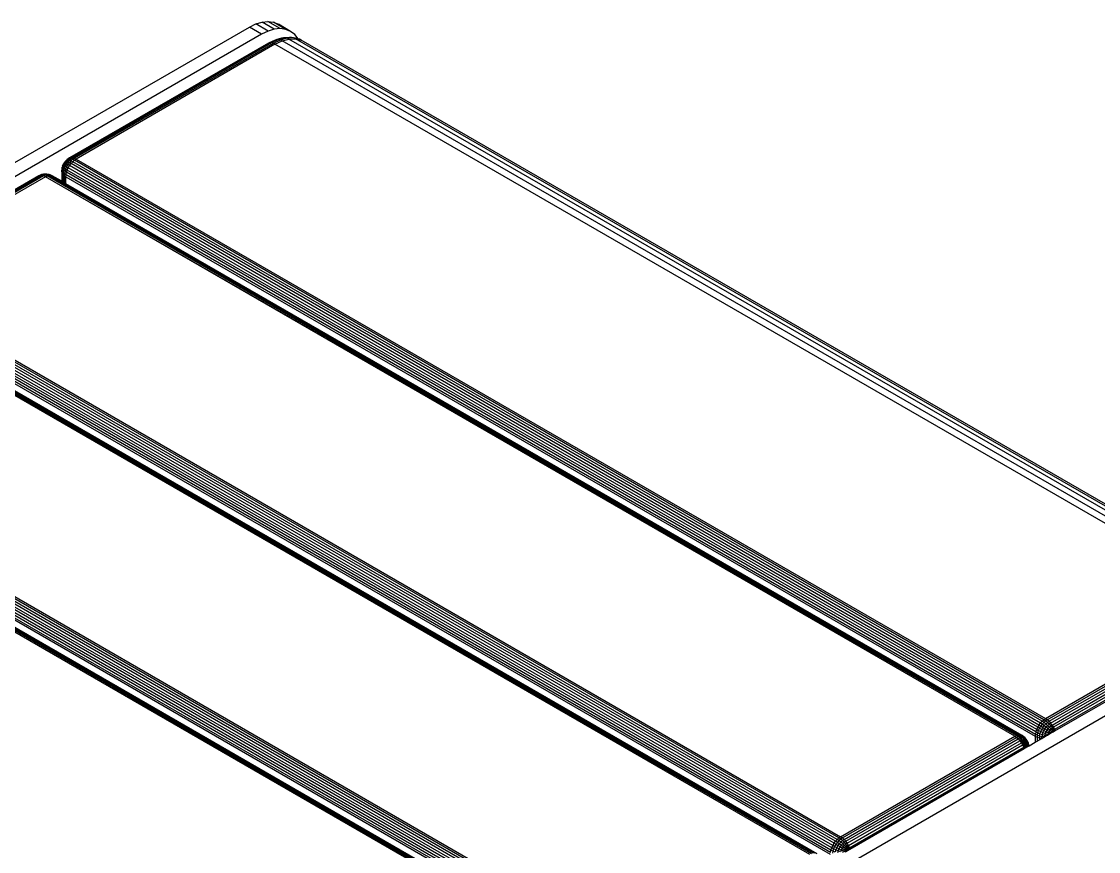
# Model space of a CAD drawing. Header units: millimetres. Extents: x 2144 to 4750, y 92 to 3343.
# Drawn here: x 3927.9 to 4299.5, y 2594.3 to 2880.8 of the extents above; entities that cross this region are included whole.
import ezdxf

# ---------------------------------------------------------------- set-up
doc = ezdxf.new("R2010")
doc.units = ezdxf.units.MM

msp = doc.modelspace()

# ---------------------------------------------------------------- linework, layer by layer
for p, q in [((4006.55, 2878.83), (4008.76, 2879.91)), ((4008.76, 2879.91), (4010.92, 2880.56)), ((4013, 2877.46), (4008.76, 2879.91)), ((4010.92, 2880.56), (4012.97, 2880.76)), ((4015.16, 2878.11), (4010.92, 2880.56)), ((4012.97, 2880.76), (4014.86, 2880.51)), ((4017.21, 2878.31), (4012.97, 2880.76)), ((4014.86, 2880.51), (4016.55, 2879.82)), ((4019.1, 2878.06), (4014.86, 2880.51)), ((4020.79, 2877.37), (4016.55, 2879.82)), ((3716.63, 2711.45), (4006.55, 2878.83)), ((4010.79, 2876.38), (3720.87, 2709)), ((4010.79, 2876.38), (4006.55, 2878.83)), ((4013, 2877.46), (4010.79, 2876.38)), ((4015.16, 2878.11), (4013, 2877.46)), ((4017.21, 2878.31), (4015.16, 2878.11)), ((4019.1, 2878.06), (4017.21, 2878.31)), ((4020.79, 2877.37), (4019.1, 2878.06)), ((4022.23, 2876.26), (4020.79, 2877.37)), ((4023.39, 2874.74), (4022.23, 2876.26)), ((4013.11, 2873.27), (3944.52, 2833.67)), ((4013.62, 2873.39), (3945.03, 2833.79)), ((4014.18, 2873.36), (3945.59, 2833.76)), ((4014.77, 2873.2), (3946.18, 2833.6)), ((4015.38, 2872.91), (3946.8, 2833.31)), ((4015.42, 2874.37), (4013.11, 2873.27)), ((4013.62, 2873.39), (4013.11, 2873.27)), ((4015.99, 2874.52), (4013.62, 2873.39)), ((4014.18, 2873.36), (4013.62, 2873.39)), ((4016.59, 2874.52), (4014.18, 2873.36)), ((4014.77, 2873.2), (4014.18, 2873.36)), ((4017.22, 2874.37), (4014.77, 2873.2)), ((4015.38, 2872.91), (4014.77, 2873.2)), ((4015.38, 2872.91), (4017.84, 2874.08)), ((4349.85, 2679.81), (4015.38, 2872.91)), ((4015.99, 2874.52), (4015.42, 2874.37)), ((4017.67, 2874.97), (4015.99, 2874.52)), ((4016.59, 2874.52), (4015.99, 2874.52)), ((4018.94, 2875.14), (4016.59, 2874.52)), ((4017.22, 2874.37), (4016.59, 2874.52)), ((4019.59, 2875.01), (4017.22, 2874.37)), ((4017.84, 2874.08), (4017.22, 2874.37)), ((4018.29, 2875.13), (4017.67, 2874.97)), ((4017.84, 2874.08), (4020.22, 2874.72)), ((4352.3, 2680.98), (4017.84, 2874.08)), ((4018.94, 2875.14), (4018.29, 2875.13)), ((4020.45, 2875.22), (4018.94, 2875.14)), ((4019.59, 2875.01), (4018.94, 2875.14)), ((4021.82, 2875.09), (4019.59, 2875.01)), ((4020.22, 2874.72), (4019.59, 2875.01)), ((4020.22, 2874.72), (4022.46, 2874.81)), ((4354.68, 2681.62), (4020.22, 2874.72)), ((4021.14, 2875.23), (4020.45, 2875.22)), ((4021.82, 2875.09), (4021.14, 2875.23)), ((4022.46, 2874.81), (4021.82, 2875.09)), ((4023.39, 2874.74), (4021.82, 2875.09)), ((4022.46, 2874.81), (4024.48, 2874.34)), ((4356.92, 2681.7), (4022.46, 2874.81)), ((4023.83, 2874.63), (4023.39, 2874.74)), ((4024.48, 2874.34), (4023.83, 2874.63)), ((4358.94, 2681.24), (4024.48, 2874.34)), ((3942.35, 2831.47), (3942.12, 2830.97)), ((3942.63, 2831.96), (3942.35, 2831.47)), ((3942.35, 2831.47), (3942.45, 2831.35)), ((3942.78, 2831.93), (3942.45, 2831.35)), ((3942.95, 2832.41), (3942.63, 2831.96)), ((3942.78, 2831.93), (3942.63, 2831.96)), ((3943.06, 2831.82), (3942.68, 2831.17)), ((3943.17, 2832.47), (3942.78, 2831.93)), ((3943.06, 2831.82), (3942.78, 2831.93)), ((3943.31, 2832.81), (3942.95, 2832.41)), ((3943.17, 2832.47), (3942.95, 2832.41)), ((3943.45, 2831.63), (3943.04, 2830.92)), ((3943.5, 2832.43), (3943.06, 2831.82)), ((3943.45, 2831.63), (3943.06, 2831.82)), ((3943.6, 2832.95), (3943.17, 2832.47)), ((3943.5, 2832.43), (3943.17, 2832.47)), ((3943.69, 2833.15), (3943.31, 2832.81)), ((3943.31, 2832.81), (3943.6, 2832.95)), ((3943.93, 2832.29), (3943.45, 2831.63)), ((3943.94, 2831.37), (3943.45, 2831.63)), ((3943.98, 2832.97), (3943.5, 2832.43)), ((3943.93, 2832.29), (3943.5, 2832.43)), ((3943.94, 2831.37), (3943.51, 2830.63)), ((3944.05, 2833.35), (3943.6, 2832.95)), ((3943.6, 2832.95), (3943.98, 2832.97)), ((3944.09, 2833.42), (3943.69, 2833.15)), ((3944.05, 2833.35), (3943.69, 2833.15)), ((3944.45, 2832.88), (3943.93, 2832.29)), ((3944.44, 2832.06), (3943.93, 2832.29)), ((3944.44, 2832.06), (3943.94, 2831.37)), ((3944.52, 2831.04), (3943.94, 2831.37)), ((3944.5, 2833.42), (3943.98, 2832.97)), ((3943.98, 2832.97), (3944.45, 2832.88)), ((3944.52, 2833.67), (3944.05, 2833.35)), ((3944.5, 2833.42), (3944.05, 2833.35)), ((3944.09, 2833.42), (3944.52, 2833.67)), ((3944.99, 2832.67), (3944.44, 2832.06)), ((3945.03, 2831.74), (3944.44, 2832.06)), ((3945.01, 2833.37), (3944.45, 2832.88)), ((3944.45, 2832.88), (3944.99, 2832.67)), ((3945.03, 2833.79), (3944.5, 2833.42)), ((3945.01, 2833.37), (3944.5, 2833.42)), ((3944.52, 2833.67), (3945.03, 2833.79)), ((3944.52, 2831.04), (3945.03, 2831.74)), ((3945.58, 2833.19), (3944.99, 2832.67)), ((3944.99, 2832.67), (3945.59, 2832.37)), ((3945.59, 2833.76), (3945.01, 2833.37)), ((3945.58, 2833.19), (3945.01, 2833.37)), ((3945.03, 2833.79), (3945.59, 2833.76)), ((3945.03, 2831.74), (3945.59, 2832.37)), ((4279.49, 2638.64), (3945.03, 2831.74)), ((3946.18, 2833.6), (3945.58, 2833.19)), ((3946.18, 2832.9), (3945.58, 2833.19)), ((3945.59, 2833.76), (3946.18, 2833.6)), ((3945.59, 2832.37), (3946.18, 2832.9)), ((4280.05, 2639.27), (3945.59, 2832.37)), ((3946.18, 2833.6), (3946.8, 2833.31)), ((3946.18, 2832.9), (3946.8, 2833.31)), ((4280.64, 2639.79), (3946.18, 2832.9)), ((3946.8, 2833.31), (4281.26, 2640.21)), ((3934.42, 2827.66), (3874.32, 2792.96)), ((3934.39, 2827.77), (3933.92, 2827.54)), ((3934.42, 2827.66), (3933.92, 2827.54)), ((3934.84, 2827.89), (3934.39, 2827.77)), ((3934.95, 2827.91), (3934.42, 2827.66)), ((3934.98, 2827.64), (3934.42, 2827.66)), ((3934.84, 2827.89), (3934.95, 2827.91)), ((3935.47, 2828.05), (3934.95, 2827.91)), ((3934.95, 2827.91), (3935.56, 2827.91)), ((3935.56, 2827.91), (3934.98, 2827.64)), ((3935.95, 2828.07), (3935.47, 2828.05)), ((3936.12, 2828.06), (3935.56, 2827.91)), ((3935.56, 2827.91), (3936.18, 2827.77)), ((3936.18, 2827.77), (3935.57, 2827.48)), ((3936.12, 2828.06), (3935.95, 2828.07)), ((3936.64, 2828.08), (3936.12, 2828.06)), ((3936.77, 2827.93), (3936.12, 2828.06)), ((3936.77, 2827.93), (3936.18, 2827.77)), ((3936.8, 2827.48), (3936.18, 2827.77)), ((3937.32, 2827.95), (3936.64, 2828.08)), ((3937.32, 2827.95), (3936.77, 2827.93)), ((3937.4, 2827.64), (3936.77, 2827.93)), ((3937.96, 2827.66), (3937.32, 2827.95)), ((3937.81, 2827.83), (3937.32, 2827.95)), ((3937.4, 2827.64), (3937.96, 2827.66)), ((3938.46, 2827.54), (3937.81, 2827.83)), ((3937.96, 2827.66), (3938.46, 2827.54)), ((4272.26, 2634.57), (3937.96, 2827.66)), ((4272.73, 2634.51), (3937.96, 2827.66)), ((3941.85, 2829.96), (3941.81, 2829.48)), ((3941.86, 2829.54), (3941.81, 2828.98)), ((3941.81, 2828.98), (3941.81, 2829.48)), ((3941.97, 2828.48), (3941.81, 2828.98)), ((3941.81, 2828.98), (3941.81, 2825.61)), ((3941.95, 2830.46), (3941.85, 2829.96)), ((3941.85, 2829.96), (3941.86, 2829.54)), ((3941.98, 2830.14), (3941.86, 2829.54)), ((3941.86, 2829.54), (3942.01, 2829.12)), ((3942.12, 2830.97), (3941.95, 2830.46)), ((3941.98, 2830.14), (3941.95, 2830.46)), ((3942.01, 2829.12), (3941.97, 2828.48)), ((3942.26, 2828.01), (3941.97, 2828.48)), ((3941.97, 2828.48), (3941.97, 2825.52)), ((3942.18, 2830.75), (3941.98, 2830.14)), ((3942.15, 2829.8), (3941.98, 2830.14)), ((3942.15, 2829.8), (3942.01, 2829.12)), ((3942.01, 2829.12), (3942.31, 2828.7)), ((3942.18, 2830.75), (3942.12, 2830.97)), ((3942.38, 2830.49), (3942.15, 2829.8)), ((3942.46, 2829.44), (3942.15, 2829.8)), ((3942.45, 2831.35), (3942.18, 2830.75)), ((3942.38, 2830.49), (3942.18, 2830.75)), ((3942.31, 2828.7), (3942.26, 2828.01)), ((3942.7, 2827.57), (3942.26, 2828.01)), ((3942.26, 2828.01), (3942.26, 2825.35)), ((3942.46, 2829.44), (3942.31, 2828.7)), ((3942.31, 2828.7), (3942.75, 2828.3)), ((3942.68, 2831.17), (3942.38, 2830.49)), ((3942.71, 2830.18), (3942.38, 2830.49)), ((3942.45, 2831.35), (3942.68, 2831.17)), ((3942.71, 2830.18), (3942.46, 2829.44)), ((3942.91, 2829.07), (3942.46, 2829.44)), ((3942.68, 2831.17), (3943.04, 2830.92)), ((3942.75, 2828.3), (3942.7, 2827.57)), ((3943.04, 2830.92), (3942.71, 2830.18)), ((3943.17, 2829.85), (3942.71, 2830.18)), ((3942.91, 2829.07), (3942.75, 2828.3)), ((3942.75, 2828.3), (3943.31, 2827.93)), ((3943.17, 2829.85), (3942.91, 2829.07)), ((3943.47, 2828.71), (3942.91, 2829.07)), ((3943.04, 2830.92), (3943.51, 2830.63)), ((3943.51, 2830.63), (3943.17, 2829.85)), ((3943.73, 2829.5), (3943.17, 2829.85)), ((3943.26, 2827.19), (3943.31, 2827.93)), ((3943.31, 2827.93), (3943.47, 2828.71)), ((3943.31, 2827.93), (4277.78, 2634.83)), ((3943.47, 2828.71), (3943.73, 2829.5)), ((4277.93, 2635.61), (3943.47, 2828.71)), ((3943.51, 2830.63), (3944.09, 2830.29)), ((3943.73, 2829.5), (3944.09, 2830.29)), ((4278.2, 2636.4), (3943.73, 2829.5)), ((3944.09, 2830.29), (3944.52, 2831.04)), ((4278.55, 2637.19), (3944.09, 2830.29)), ((4278.98, 2637.94), (3944.52, 2831.04)), ((3933.92, 2827.54), (3873.81, 2792.84)), ((3934.98, 2827.64), (3874.88, 2792.94)), ((3935.57, 2827.48), (3875.47, 2792.78)), ((3936.19, 2827.19), (3876.08, 2792.49)), ((3935.57, 2827.48), (3934.98, 2827.64)), ((3936.19, 2827.19), (3935.57, 2827.48)), ((3936.19, 2827.19), (3936.8, 2827.48)), ((4270.65, 2634.09), (3936.19, 2827.19)), ((4271.2, 2634.36), (3936.19, 2827.19)), ((3936.8, 2827.48), (3937.4, 2827.64)), ((4271.2, 2634.36), (3936.8, 2827.48)), ((4271.74, 2634.52), (3936.8, 2827.48)), ((4271.74, 2634.52), (3937.4, 2827.64)), ((4272.26, 2634.57), (3937.4, 2827.64)), ((3941.81, 2825.61), (3938.46, 2827.54)), ((3941.97, 2825.52), (3941.81, 2825.61)), ((3942.26, 2825.35), (3941.97, 2825.52)), ((3942.7, 2825.1), (3942.26, 2825.35)), ((3942.7, 2827.57), (3943.26, 2827.19)), ((3942.7, 2827.57), (3942.7, 2825.1)), ((3943.26, 2824.77), (3942.7, 2825.1)), ((3943.26, 2824.77), (3943.26, 2827.19)), ((3943.26, 2827.19), (4277.72, 2634.09)), ((4272.73, 2634.51), (3943.26, 2824.77)), ((4273.15, 2634.33), (3943.26, 2824.77)), ((4208.78, 2597.82), (3874.32, 2790.92)), ((4209.34, 2598.44), (3874.88, 2791.54)), ((4209.93, 2598.97), (3875.47, 2792.07)), ((3876.08, 2792.49), (4210.55, 2599.39)), ((4201.03, 2593.69), (3866.69, 2786.81)), ((4201.54, 2593.74), (3866.69, 2786.81)), ((4201.54, 2593.74), (3867.25, 2786.84)), ((4202.02, 2593.68), (3867.25, 2786.84)), ((4207.06, 2594), (3872.6, 2787.1)), ((4207.22, 2594.78), (3872.76, 2787.88)), ((4207.48, 2595.58), (3873.02, 2788.68)), ((4207.84, 2596.36), (3873.38, 2789.46)), ((4208.27, 2597.12), (3873.81, 2790.22)), ((4199.94, 2593.26), (3865.48, 2786.36)), ((4200.49, 2593.53), (3865.48, 2786.36)), ((4200.49, 2593.53), (3866.09, 2786.66)), ((4201.03, 2593.69), (3866.09, 2786.66)), ((4207.01, 2593.26), (3872.55, 2786.36)), ((4202.02, 2593.68), (3872.55, 2783.95)), ((4202.44, 2593.51), (3872.55, 2783.95)), ((4138.07, 2556.99), (3803.61, 2750.09)), ((4138.63, 2557.62), (3804.16, 2750.72)), ((4139.22, 2558.14), (3804.76, 2751.25)), ((3805.37, 2751.66), (4139.84, 2558.56)), ((3795.98, 2745.99), (4130.44, 2552.89)), ((3796.54, 2746.01), (4131, 2552.91)), ((4136.35, 2553.18), (3801.89, 2746.28)), ((4136.51, 2553.96), (3802.05, 2747.06)), ((4136.77, 2554.75), (3802.31, 2747.85)), ((4137.13, 2555.54), (3802.67, 2748.64)), ((4137.56, 2556.29), (3803.1, 2749.39)), ((4129.23, 2552.44), (3794.77, 2745.54)), ((3795.38, 2745.83), (4129.84, 2552.73)), ((4136.3, 2552.44), (3801.84, 2745.54)), ((3801.84, 2743.12), (4131.5, 2552.79)), ((4281.26, 2640.21), (4349.85, 2679.81)), ((4281.87, 2639.79), (4350.46, 2679.39)), ((4282.47, 2639.27), (4351.06, 2678.87)), ((4283.02, 2638.64), (4351.61, 2678.24)), ((4283.53, 2637.94), (4352.12, 2677.54)), ((4352.55, 2676.79), (4283.97, 2637.19)), ((4352.91, 2676), (4284.32, 2636.4)), ((4284.47, 2635.94), (4353.06, 2675.54)), ((4360.1, 2674.71), (4070.19, 2507.33)), ((4278.98, 2637.94), (4279.49, 2638.64)), ((4279.49, 2638.64), (4280.05, 2639.27)), ((4280.13, 2638.25), (4279.49, 2638.64)), ((4280.13, 2638.25), (4279.63, 2637.56)), ((4280.05, 2639.27), (4280.64, 2639.79)), ((4280.68, 2638.86), (4280.05, 2639.27)), ((4280.68, 2638.86), (4280.13, 2638.25)), ((4280.8, 2637.79), (4280.13, 2638.25)), ((4280.64, 2639.79), (4281.26, 2640.21)), ((4281.27, 2639.38), (4280.64, 2639.79)), ((4281.27, 2639.38), (4280.68, 2638.86)), ((4281.33, 2638.38), (4280.68, 2638.86)), ((4280.8, 2637.79), (4281.33, 2638.38)), ((4281.87, 2639.79), (4281.26, 2640.21)), ((4281.87, 2639.79), (4281.27, 2639.38)), ((4281.89, 2638.87), (4281.27, 2639.38)), ((4281.33, 2638.38), (4281.89, 2638.87)), ((4281.33, 2638.38), (4281.98, 2637.82)), ((4282.47, 2639.27), (4281.87, 2639.79)), ((4281.89, 2638.87), (4282.47, 2639.27)), ((4281.89, 2638.87), (4282.49, 2638.28)), ((4281.98, 2637.82), (4282.49, 2638.28)), ((4282.47, 2639.27), (4283.02, 2638.64)), ((4283.02, 2638.64), (4282.49, 2638.28)), ((4282.49, 2638.28), (4283.06, 2637.62)), ((4283.53, 2637.94), (4283.02, 2638.64)), ((4271.2, 2634.36), (4271.74, 2634.52)), ((4271.74, 2634.52), (4272.26, 2634.57)), ((4272.34, 2634.09), (4271.74, 2634.52)), ((4272.26, 2634.57), (4272.73, 2634.51)), ((4272.84, 2634.14), (4272.26, 2634.57)), ((4272.73, 2634.51), (4273.15, 2634.33)), ((4273.31, 2634.08), (4272.73, 2634.51)), ((4277.78, 2634.83), (4277.72, 2634.09)), ((4277.93, 2635.61), (4277.78, 2634.83)), ((4277.78, 2634.83), (4278.44, 2634.49)), ((4277.93, 2635.61), (4278.2, 2636.4)), ((4277.93, 2635.61), (4278.6, 2635.26)), ((4278.2, 2636.4), (4278.55, 2637.19)), ((4278.2, 2636.4), (4278.86, 2636.04)), ((4278.44, 2634.49), (4278.39, 2633.76)), ((4278.44, 2634.49), (4278.6, 2635.26)), ((4278.44, 2634.49), (4279.19, 2634.21)), ((4278.55, 2637.19), (4278.98, 2637.94)), ((4279.2, 2636.82), (4278.55, 2637.19)), ((4278.6, 2635.26), (4278.86, 2636.04)), ((4278.6, 2635.26), (4279.34, 2634.94)), ((4278.86, 2636.04), (4279.2, 2636.82)), ((4278.86, 2636.04), (4279.59, 2635.69)), ((4279.63, 2637.56), (4278.98, 2637.94)), ((4279.19, 2634.21), (4279.34, 2634.94)), ((4279.2, 2636.82), (4279.63, 2637.56)), ((4279.2, 2636.82), (4279.92, 2636.43)), ((4279.34, 2634.94), (4279.59, 2635.69)), ((4279.34, 2634.94), (4280.15, 2634.66)), ((4279.59, 2635.69), (4279.92, 2636.43)), ((4279.59, 2635.69), (4280.37, 2635.34)), ((4279.63, 2637.56), (4280.33, 2637.14)), ((4279.92, 2636.43), (4280.33, 2637.14)), ((4279.92, 2636.43), (4280.68, 2636.03)), ((4280.15, 2634.66), (4280.01, 2633.98)), ((4280.15, 2634.66), (4280.37, 2635.34)), ((4280.15, 2634.66), (4280.98, 2634.42)), ((4280.33, 2637.14), (4280.8, 2637.79)), ((4280.33, 2637.14), (4281.06, 2636.68)), ((4280.37, 2635.34), (4280.68, 2636.03)), ((4280.37, 2635.34), (4281.18, 2635.03)), ((4280.68, 2636.03), (4281.06, 2636.68)), ((4280.68, 2636.03), (4281.45, 2635.63)), ((4280.8, 2637.79), (4281.49, 2637.29)), ((4281.18, 2635.03), (4280.98, 2634.42)), ((4281.06, 2636.68), (4281.49, 2637.29)), ((4281.06, 2636.68), (4281.79, 2636.21)), ((4281.18, 2635.03), (4281.45, 2635.63)), ((4281.18, 2635.03), (4282, 2634.74)), ((4281.45, 2635.63), (4281.79, 2636.21)), ((4281.45, 2635.63), (4282.22, 2635.25)), ((4281.49, 2637.29), (4281.98, 2637.82)), ((4281.49, 2637.29), (4282.18, 2636.74)), ((4281.59, 2634.28), (4281.91, 2634.46)), ((4281.79, 2636.21), (4282.18, 2636.74)), ((4281.79, 2636.21), (4282.5, 2635.73)), ((4281.91, 2634.46), (4282, 2634.74)), ((4281.91, 2634.46), (4282.25, 2634.66)), ((4281.98, 2637.82), (4282.6, 2637.22)), ((4282.22, 2635.25), (4282, 2634.74)), ((4282.25, 2634.66), (4282, 2634.74)), ((4282.18, 2636.74), (4282.6, 2637.22)), ((4282.18, 2636.74), (4282.83, 2636.18)), ((4282.22, 2635.25), (4282.5, 2635.73)), ((4282.22, 2635.25), (4282.79, 2634.97)), ((4282.25, 2634.66), (4282.79, 2634.97)), ((4282.5, 2635.73), (4282.83, 2636.18)), ((4282.5, 2635.73), (4283.18, 2635.27)), ((4282.6, 2637.22), (4283.06, 2637.62)), ((4282.6, 2637.22), (4283.19, 2636.58)), ((4282.79, 2634.97), (4283.12, 2635.16)), ((4282.83, 2636.18), (4283.19, 2636.58)), ((4282.83, 2636.18), (4283.43, 2635.62)), ((4283.06, 2637.62), (4283.53, 2637.94)), ((4283.06, 2637.62), (4283.57, 2636.92)), ((4283.18, 2635.27), (4283.12, 2635.16)), ((4283.12, 2635.16), (4283.24, 2635.23)), ((4283.18, 2635.27), (4283.43, 2635.62)), ((4283.18, 2635.27), (4283.24, 2635.23)), ((4283.19, 2636.58), (4283.57, 2636.92)), ((4283.19, 2636.58), (4283.71, 2635.93)), ((4283.24, 2635.23), (4283.61, 2635.44)), ((4283.43, 2635.62), (4283.71, 2635.93)), ((4283.43, 2635.62), (4283.61, 2635.44)), ((4283.53, 2637.94), (4283.97, 2637.19)), ((4283.57, 2636.92), (4283.97, 2637.19)), ((4283.57, 2636.92), (4284.01, 2636.19)), ((4283.61, 2635.44), (4283.93, 2635.63)), ((4283.71, 2635.93), (4284.01, 2636.19)), ((4283.71, 2635.93), (4283.93, 2635.63)), ((4283.93, 2635.63), (4284.21, 2635.79)), ((4283.97, 2637.19), (4284.32, 2636.4)), ((4284.01, 2636.19), (4284.32, 2636.4)), ((4284.01, 2636.19), (4284.21, 2635.79)), ((4284.21, 2635.79), (4284.47, 2635.94)), ((4284.32, 2636.4), (4284.47, 2635.94)), ((4210.55, 2599.39), (4270.65, 2634.09)), ((4211.16, 2598.97), (4271.26, 2633.67)), ((4211.76, 2598.44), (4271.86, 2633.14)), ((4212.31, 2597.82), (4272.42, 2632.52)), ((4212.82, 2597.12), (4272.92, 2631.82)), ((4213.25, 2596.36), (4273.36, 2631.06)), ((4270.65, 2634.09), (4271.2, 2634.36)), ((4270.65, 2634.09), (4271.26, 2633.67)), ((4271.81, 2633.93), (4271.2, 2634.36)), ((4271.26, 2633.67), (4271.81, 2633.93)), ((4271.26, 2633.67), (4271.86, 2633.14)), ((4272.34, 2634.09), (4271.81, 2633.93)), ((4272.38, 2633.39), (4271.81, 2633.93)), ((4272.38, 2633.39), (4271.86, 2633.14)), ((4271.86, 2633.14), (4272.42, 2632.52)), ((4272.84, 2634.14), (4272.34, 2634.09)), ((4272.89, 2633.55), (4272.34, 2634.09)), ((4272.38, 2633.39), (4272.89, 2633.55)), ((4272.38, 2633.39), (4272.9, 2632.75)), ((4272.9, 2632.75), (4272.42, 2632.52)), ((4272.42, 2632.52), (4272.92, 2631.82)), ((4273.37, 2633.59), (4272.84, 2634.14)), ((4273.31, 2634.08), (4272.84, 2634.14)), ((4273.37, 2633.59), (4272.89, 2633.55)), ((4273.36, 2632.89), (4272.89, 2633.55)), ((4273.36, 2632.89), (4272.9, 2632.75)), ((4272.9, 2632.75), (4273.35, 2632.03)), ((4273.35, 2632.03), (4272.92, 2631.82)), ((4272.92, 2631.82), (4273.36, 2631.06)), ((4273.73, 2633.91), (4273.15, 2634.33)), ((4273.81, 2633.54), (4273.31, 2634.08)), ((4273.73, 2633.91), (4273.31, 2634.08)), ((4273.76, 2632.15), (4273.35, 2632.03)), ((4273.35, 2632.03), (4273.71, 2631.24)), ((4273.36, 2632.89), (4273.81, 2632.94)), ((4273.36, 2632.89), (4273.76, 2632.15)), ((4273.71, 2631.24), (4273.36, 2631.06)), ((4273.36, 2631.06), (4273.71, 2630.28)), ((4273.81, 2632.94), (4273.37, 2633.59)), ((4273.81, 2633.54), (4273.37, 2633.59)), ((4274.06, 2631.34), (4273.71, 2631.24)), ((4273.71, 2631.24), (4273.99, 2630.41)), ((4274.21, 2633.37), (4273.73, 2633.91)), ((4274.08, 2633.64), (4273.73, 2633.91)), ((4274.15, 2632.19), (4273.76, 2632.15)), ((4273.76, 2632.15), (4274.06, 2631.34)), ((4274.22, 2632.88), (4273.81, 2633.54)), ((4274.21, 2633.37), (4273.81, 2633.54)), ((4274.22, 2632.88), (4273.81, 2632.94)), ((4274.15, 2632.19), (4273.81, 2632.94)), ((4274.39, 2631.37), (4274.06, 2631.34)), ((4274.06, 2631.34), (4274.26, 2630.49)), ((4274.55, 2633.11), (4274.08, 2633.64)), ((4274.15, 2632.19), (4274.39, 2631.37)), ((4274.15, 2632.19), (4274.51, 2632.14)), ((4274.58, 2632.73), (4274.21, 2633.37)), ((4274.55, 2633.11), (4274.21, 2633.37)), ((4274.51, 2632.14), (4274.22, 2632.88)), ((4274.58, 2632.73), (4274.22, 2632.88)), ((4274.39, 2631.37), (4274.51, 2630.52)), ((4274.69, 2631.33), (4274.39, 2631.37)), ((4274.84, 2632.01), (4274.51, 2632.14)), ((4274.69, 2631.33), (4274.51, 2632.14)), ((4274.9, 2632.49), (4274.55, 2633.11)), ((4274.82, 2632.76), (4274.55, 2633.11)), ((4274.84, 2632.01), (4274.58, 2632.73)), ((4274.9, 2632.49), (4274.58, 2632.73)), ((4274.69, 2631.33), (4274.75, 2630.49)), ((4274.69, 2631.33), (4274.97, 2631.22)), ((4275.15, 2632.16), (4274.82, 2632.76)), ((4274.97, 2631.22), (4274.84, 2632.01)), ((4275.11, 2631.8), (4274.84, 2632.01)), ((4275.11, 2631.8), (4274.9, 2632.49)), ((4275.15, 2632.16), (4274.9, 2632.49)), ((4274.96, 2630.45), (4274.97, 2631.22)), ((4275.2, 2631.04), (4274.97, 2631.22)), ((4275.2, 2631.04), (4275.11, 2631.8)), ((4275.34, 2631.5), (4275.11, 2631.8)), ((4275.34, 2631.5), (4275.15, 2632.16)), ((4275.33, 2631.76), (4275.15, 2632.16)), ((4275.16, 2630.57), (4275.2, 2631.04)), ((4275.38, 2630.8), (4275.2, 2631.04)), ((4275.5, 2631.15), (4275.33, 2631.76)), ((4275.38, 2630.8), (4275.34, 2631.5)), ((4275.5, 2631.15), (4275.34, 2631.5)), ((4275.37, 2630.69), (4275.38, 2630.8)), ((4275.37, 2630.69), (4275.42, 2630.72)), ((4275.42, 2630.72), (4275.38, 2630.8)), ((4275.42, 2630.72), (4275.51, 2630.77)), ((4275.51, 2630.77), (4275.5, 2631.15)), ((4275.58, 2630.81), (4275.5, 2631.15)), ((4275.51, 2630.77), (4275.58, 2630.81)), ((4275.58, 2630.81), (4277.72, 2632.05)), ((4277.72, 2634.09), (4277.72, 2632.05)), ((4277.72, 2634.09), (4278.39, 2633.76)), ((4277.72, 2632.05), (4278.39, 2632.43)), ((4278.39, 2633.76), (4278.39, 2632.43)), ((4278.39, 2633.76), (4279.14, 2633.51)), ((4278.39, 2632.43), (4279.14, 2632.87)), ((4279.19, 2634.21), (4279.14, 2633.51)), ((4279.14, 2633.51), (4279.14, 2632.87)), ((4279.14, 2633.51), (4279.96, 2633.34)), ((4279.14, 2632.87), (4279.96, 2633.34)), ((4279.19, 2634.21), (4280.01, 2633.98)), ((4279.96, 2633.34), (4280.01, 2633.98)), ((4279.96, 2633.34), (4280.81, 2633.83)), ((4280.81, 2633.83), (4280.01, 2633.98)), ((4280.81, 2633.83), (4280.87, 2633.86)), ((4280.87, 2633.86), (4280.98, 2634.42)), ((4280.87, 2633.86), (4281.59, 2634.28)), ((4281.59, 2634.28), (4280.98, 2634.42)), ((4213.61, 2595.58), (4273.71, 2630.28)), ((4213.76, 2595.12), (4273.86, 2629.82)), ((4273.99, 2630.41), (4273.71, 2630.28)), ((4273.71, 2630.28), (4273.86, 2629.82)), ((4273.86, 2629.82), (4274.09, 2629.95)), ((4274.26, 2630.49), (4273.99, 2630.41)), ((4273.99, 2630.41), (4274.09, 2629.95)), ((4274.09, 2629.95), (4274.3, 2630.07)), ((4274.51, 2630.52), (4274.26, 2630.49)), ((4274.26, 2630.49), (4274.3, 2630.07)), ((4274.3, 2630.07), (4274.52, 2630.2)), ((4274.51, 2630.52), (4274.52, 2630.2)), ((4274.75, 2630.49), (4274.51, 2630.52)), ((4274.52, 2630.2), (4274.74, 2630.32)), ((4274.75, 2630.49), (4274.74, 2630.32)), ((4274.74, 2630.32), (4274.91, 2630.42)), ((4274.91, 2630.42), (4274.75, 2630.49)), ((4274.91, 2630.42), (4274.96, 2630.45)), ((4274.96, 2630.45), (4275.16, 2630.57)), ((4275.16, 2630.57), (4275.37, 2630.69)), ((4208.27, 2597.12), (4208.78, 2597.82)), ((4208.78, 2597.82), (4209.34, 2598.44)), ((4209.42, 2597.43), (4208.78, 2597.82)), ((4209.42, 2597.43), (4208.92, 2596.74)), ((4209.34, 2598.44), (4209.93, 2598.97)), ((4209.97, 2598.04), (4209.34, 2598.44)), ((4209.97, 2598.04), (4209.42, 2597.43)), ((4210.09, 2596.97), (4209.42, 2597.43)), ((4209.93, 2598.97), (4210.55, 2599.39)), ((4210.56, 2598.56), (4209.93, 2598.97)), ((4210.56, 2598.56), (4209.97, 2598.04)), ((4210.62, 2597.55), (4209.97, 2598.04)), ((4210.62, 2597.55), (4210.09, 2596.97)), ((4211.16, 2598.97), (4210.55, 2599.39)), ((4211.16, 2598.97), (4210.56, 2598.56)), ((4211.18, 2598.05), (4210.56, 2598.56)), ((4211.18, 2598.05), (4210.62, 2597.55)), ((4211.27, 2597), (4210.62, 2597.55)), ((4211.76, 2598.44), (4211.16, 2598.97)), ((4211.76, 2598.44), (4211.18, 2598.05)), ((4211.78, 2597.46), (4211.18, 2598.05)), ((4211.78, 2597.46), (4211.27, 2597)), ((4212.31, 2597.82), (4211.76, 2598.44)), ((4212.31, 2597.82), (4211.78, 2597.46)), ((4212.35, 2596.8), (4211.78, 2597.46)), ((4212.82, 2597.12), (4212.31, 2597.82)), ((4207.06, 2594), (4207.22, 2594.78)), ((4207.22, 2594.78), (4207.48, 2595.58)), ((4207.89, 2594.43), (4207.22, 2594.78)), ((4207.48, 2595.58), (4207.84, 2596.36)), ((4208.14, 2595.22), (4207.48, 2595.58)), ((4207.89, 2594.43), (4207.73, 2593.67)), ((4207.84, 2596.36), (4208.27, 2597.12)), ((4208.49, 2595.99), (4207.84, 2596.36)), ((4208.14, 2595.22), (4207.89, 2594.43)), ((4208.63, 2594.11), (4207.89, 2594.43)), ((4208.49, 2595.99), (4208.14, 2595.22)), ((4208.88, 2594.86), (4208.14, 2595.22)), ((4208.92, 2596.74), (4208.27, 2597.12)), ((4208.92, 2596.74), (4208.49, 2595.99)), ((4209.21, 2595.6), (4208.49, 2595.99)), ((4208.88, 2594.86), (4208.63, 2594.11)), ((4209.21, 2595.6), (4208.88, 2594.86)), ((4209.66, 2594.52), (4208.88, 2594.86)), ((4209.62, 2596.31), (4208.92, 2596.74)), ((4209.62, 2596.31), (4209.21, 2595.6)), ((4209.97, 2595.2), (4209.21, 2595.6)), ((4209.66, 2594.52), (4209.44, 2593.83)), ((4210.09, 2596.97), (4209.62, 2596.31)), ((4210.35, 2595.85), (4209.62, 2596.31)), ((4209.97, 2595.2), (4209.66, 2594.52)), ((4210.47, 2594.2), (4209.66, 2594.52)), ((4210.35, 2595.85), (4209.97, 2595.2)), ((4210.74, 2594.8), (4209.97, 2595.2)), ((4210.78, 2596.46), (4210.09, 2596.97)), ((4210.78, 2596.46), (4210.35, 2595.85)), ((4211.08, 2595.38), (4210.35, 2595.85)), ((4210.74, 2594.8), (4210.47, 2594.2)), ((4211.08, 2595.38), (4210.74, 2594.8)), ((4211.51, 2594.42), (4210.74, 2594.8)), ((4211.27, 2597), (4210.78, 2596.46)), ((4211.46, 2595.92), (4210.78, 2596.46)), ((4211.46, 2595.92), (4211.08, 2595.38)), ((4211.79, 2594.91), (4211.08, 2595.38)), ((4211.89, 2596.39), (4211.27, 2597)), ((4211.29, 2593.91), (4211.51, 2594.42)), ((4211.89, 2596.39), (4211.46, 2595.92)), ((4212.12, 2595.36), (4211.46, 2595.92)), ((4211.79, 2594.91), (4211.51, 2594.42)), ((4212.08, 2594.15), (4211.51, 2594.42)), ((4212.12, 2595.36), (4211.79, 2594.91)), ((4212.47, 2594.44), (4211.79, 2594.91)), ((4212.35, 2596.8), (4211.89, 2596.39)), ((4212.48, 2595.76), (4211.89, 2596.39)), ((4212.08, 2594.15), (4212.41, 2594.34)), ((4212.48, 2595.76), (4212.12, 2595.36)), ((4212.72, 2594.79), (4212.12, 2595.36)), ((4212.82, 2597.12), (4212.35, 2596.8)), ((4212.86, 2596.1), (4212.35, 2596.8)), ((4212.41, 2594.34), (4212.47, 2594.44)), ((4212.41, 2594.34), (4212.53, 2594.4)), ((4212.72, 2594.79), (4212.47, 2594.44)), ((4212.53, 2594.4), (4212.47, 2594.44)), ((4212.86, 2596.1), (4212.48, 2595.76)), ((4213, 2595.1), (4212.48, 2595.76)), ((4212.53, 2594.4), (4212.9, 2594.62)), ((4213, 2595.1), (4212.72, 2594.79)), ((4212.9, 2594.62), (4212.72, 2594.79)), ((4213.25, 2596.36), (4212.82, 2597.12)), ((4213.25, 2596.36), (4212.86, 2596.1)), ((4213.3, 2595.37), (4212.86, 2596.1)), ((4212.9, 2594.62), (4213.21, 2594.8)), ((4213.3, 2595.37), (4213, 2595.1)), ((4213.21, 2594.8), (4213, 2595.1)), ((4213.21, 2594.8), (4213.5, 2594.97)), ((4213.61, 2595.58), (4213.25, 2596.36)), ((4213.61, 2595.58), (4213.3, 2595.37)), ((4213.5, 2594.97), (4213.3, 2595.37)), ((4213.5, 2594.97), (4213.76, 2595.12)), ((4213.76, 2595.12), (4213.61, 2595.58))]:
    msp.add_line(p, q)

doc.saveas('drawing.dxf')
